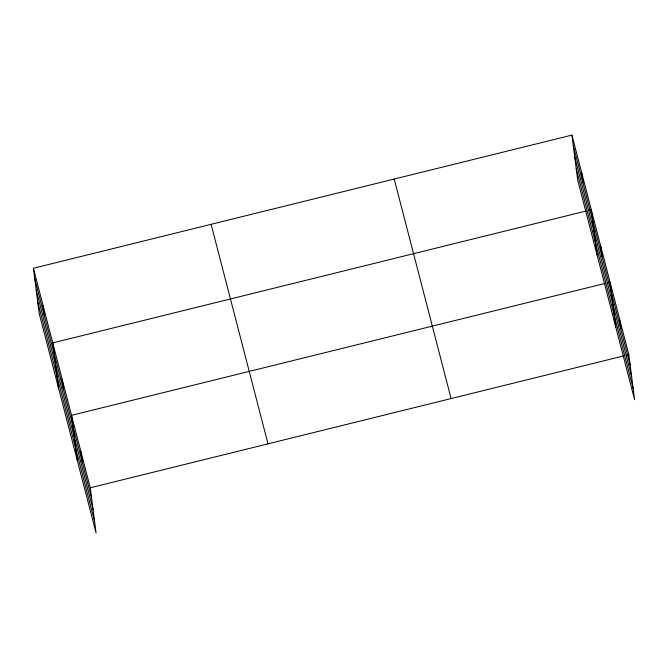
<?xml version="1.0" encoding="UTF-8"?>
<svg xmlns="http://www.w3.org/2000/svg" width="668" height="668" viewBox="0 0 668 668"><rect width="100%" height="100%" fill="white"/><g stroke="black" fill="none" stroke-linecap="round" stroke-linejoin="round"><path stroke-width="1" d="M33.4 268.252L90.289 487.782L96.067 532.889L39.178 313.367L33.4 268.252L571.933 135.111L628.822 354.633L634.6 399.748L577.711 180.218L571.933 135.111M586.337 210.971L52.739 342.893L58.517 388.008M589.301 210.236L591.28 209.752L597.058 254.859M605.116 283.416L71.509 415.337L77.296 460.444M608.072 282.681L610.051 282.188L615.829 327.303M90.289 487.782L623.887 355.852M626.843 355.125L628.822 354.633M573.269 145.524L630.158 365.054M574.739 156.972L631.619 376.501M576.25 168.77L633.13 388.292M394.22 179.049L451.1 398.571M211.113 224.314L268.002 443.844M34.736 278.673L91.616 498.194M36.197 290.121L93.086 509.642M37.709 301.919L94.597 521.441M619.436 318.411L620.772 328.831M600.666 245.966L602.002 256.387M581.603 172.427L582.939 182.848M80.903 451.56L82.231 461.972M62.124 379.115L63.46 389.527M43.069 305.577L44.405 315.989"/></g></svg>
